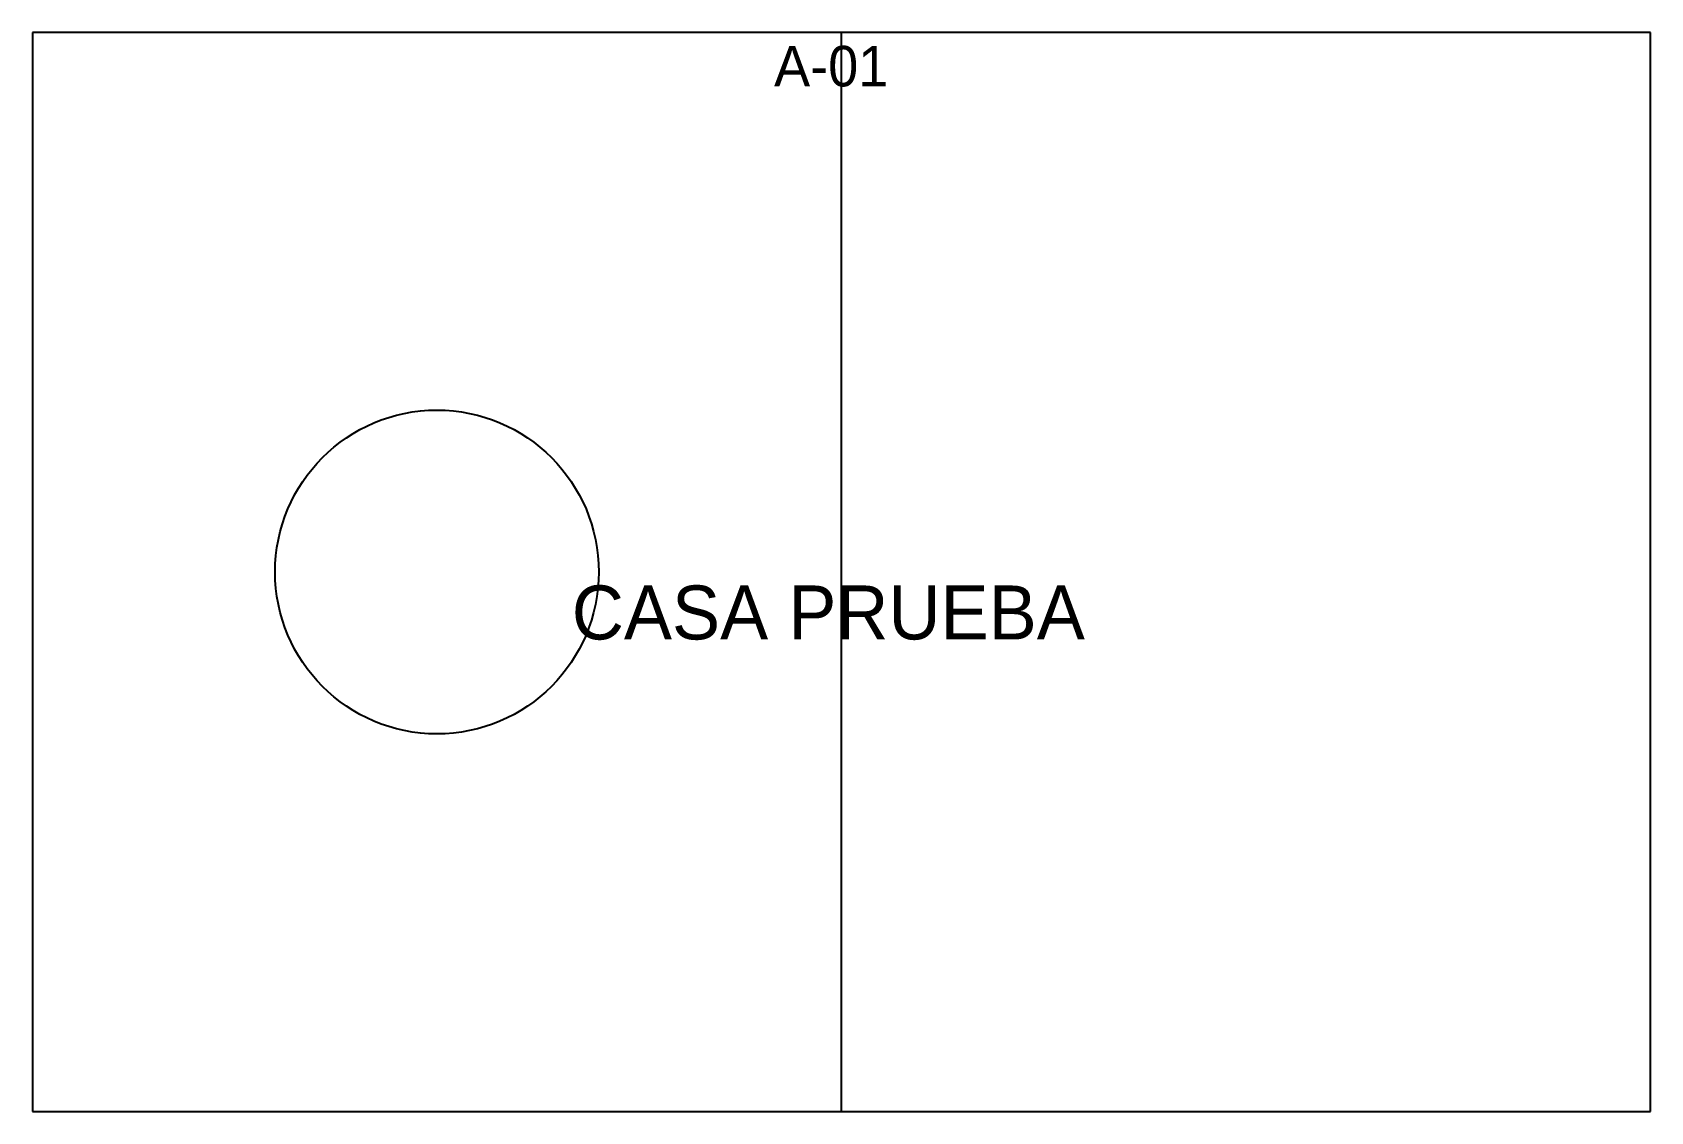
# Model space of a CAD drawing. Header units: metres. Extents: x 0 to 12, y 0 to 8.
import ezdxf

# ---------------------------------------------------------------- set-up
doc = ezdxf.new("R2010")
doc.units = ezdxf.units.M

msp = doc.modelspace()

# ---------------------------------------------------------------- linework, layer by layer
at = {"layer": 'COTAS'}
msp.add_circle((3, 4), 1.2, dxfattribs=at)
at = {"layer": 'INTERIORES'}
msp.add_line((6, 0), (6, 8), dxfattribs=at)
at = {"layer": 'MUROS'}
for p, q in [((12, 8), (0, 8)), ((0, 8), (0, 0)), ((12, 0), (12, 8)), ((0, 0), (12, 0))]:
    msp.add_line(p, q, dxfattribs=at)

# ---------------------------------------------------------------- texts
at = {"layer": 'TEXTOS'}
for s, height, p in [('A-01', 0.3, (5.5, 7.6)), ('CASA PRUEBA', 0.4, (4, 3.5))]:
    msp.add_text(s, height=height, dxfattribs=at).set_placement(p)

doc.saveas('drawing.dxf')
